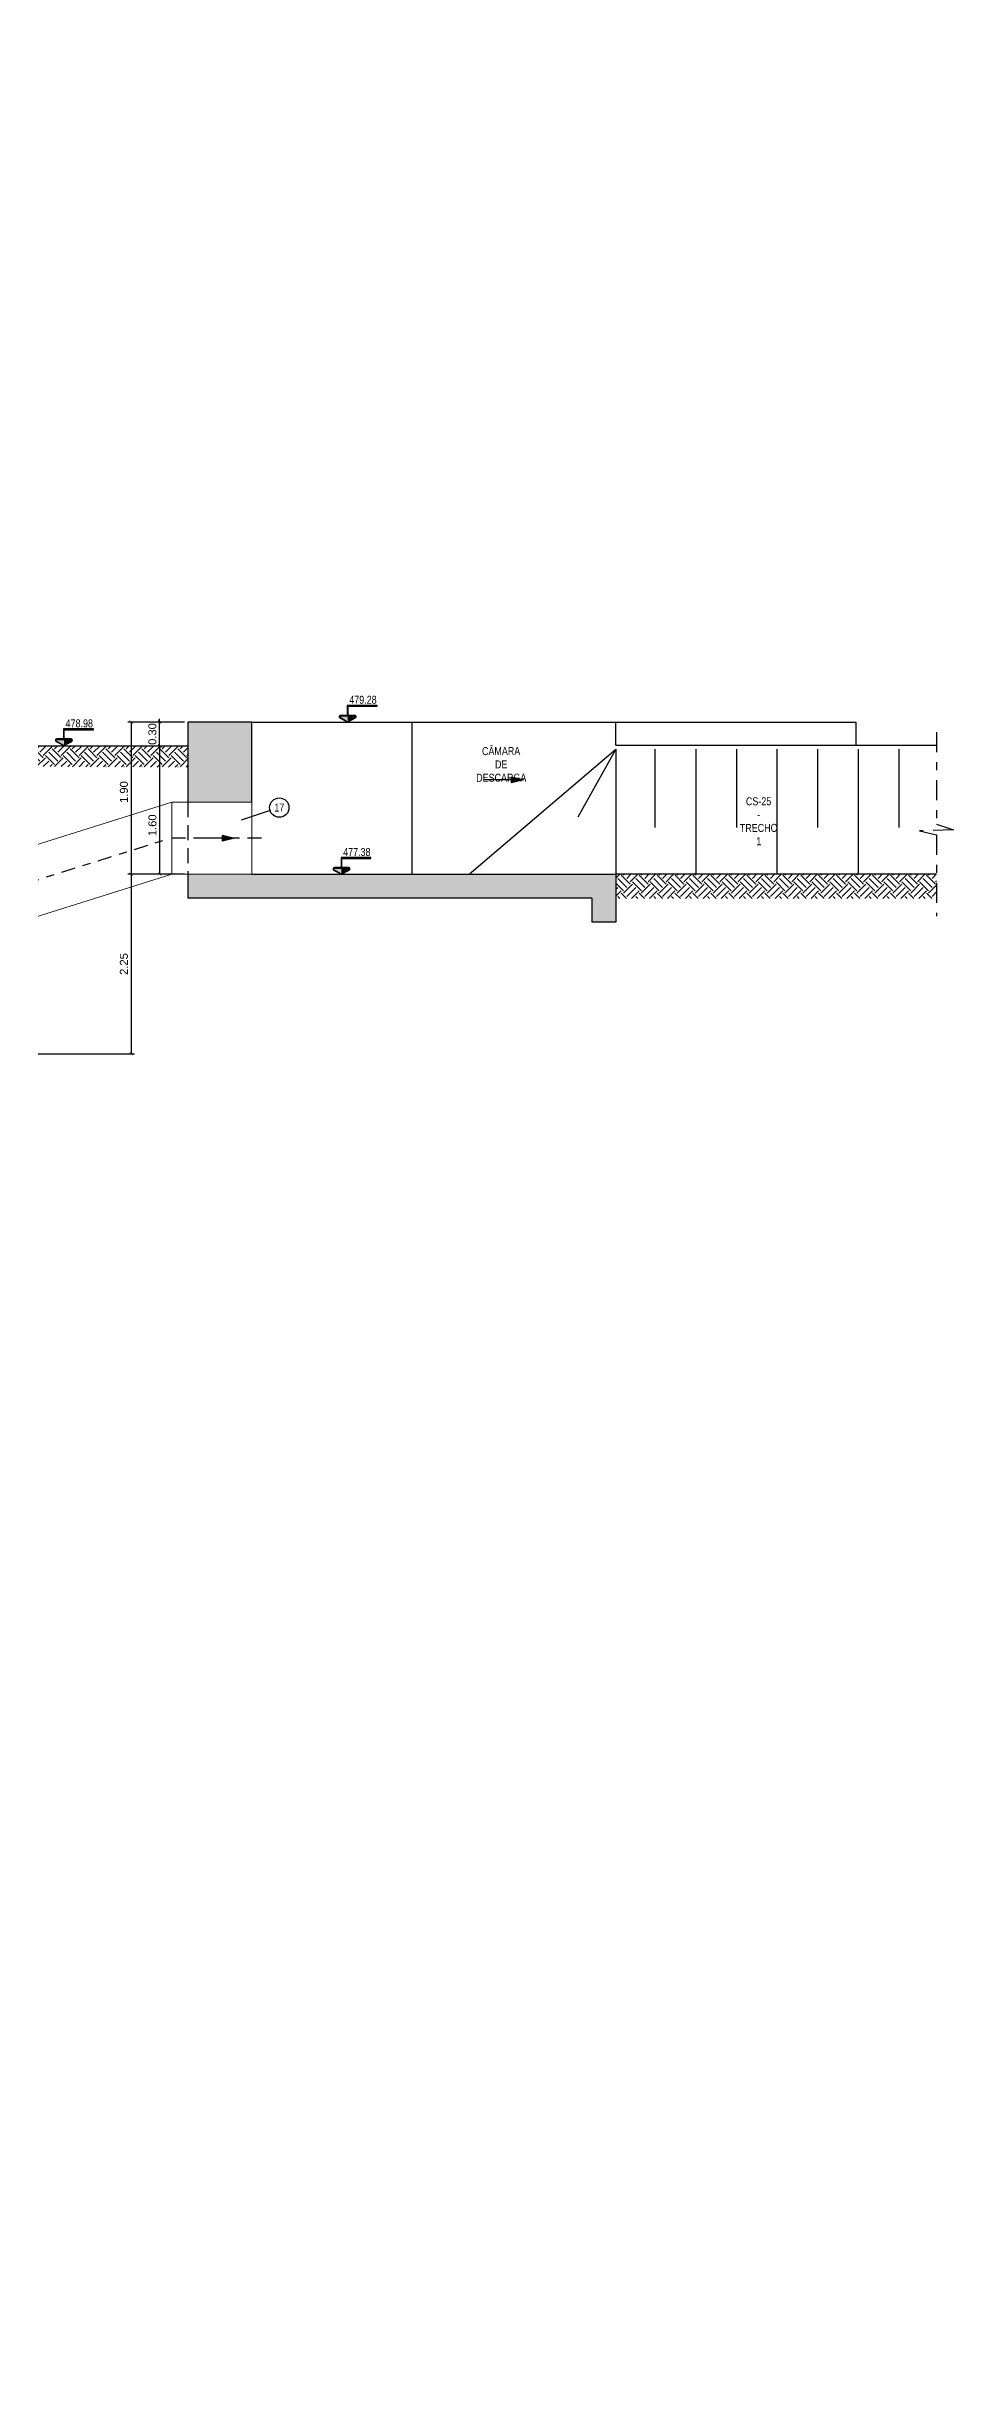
# Model space of a CAD drawing. Header units: feet. Extents: x 0 to 285374, y 0 to 9111566.
# Drawn here: x 285115.55 to 285126.89, y 9111332.77 to 9111361.8 of the extents above; entities that cross this region are included whole.
import ezdxf
from ezdxf import colors
from ezdxf.entities.mleader import LeaderData, LeaderLine
from ezdxf.enums import TextEntityAlignment as Align
from ezdxf.math import Vec2, Vec3

# ---------------------------------------------------------------- set-up
doc = ezdxf.new("R2010")
doc.units = ezdxf.units.FT
doc.header["$MEASUREMENT"] = 0
doc.linetypes.add('DASHDOT', pattern=[1, 0.5, -0.25, 0, -0.25])
doc.linetypes.add('HIDDEN', pattern=[0.375, 0.25, -0.125])
doc.layers.get('0').update_dxf_attribs({"linetype": 'CONTINUOUS'})
doc.layers.get('DEFPOINTS').update_dxf_attribs({"linetype": 'CONTINUOUS'})
for name, color, linetype in [('01', 1, 'CONTINUOUS'), ('02', 7, 'CONTINUOUS'), ('04', 4, 'CONTINUOUS'), ('06', 6, 'CONTINUOUS'), ('A-NIVEIS', 1, 'CONTINUOUS'), ('A-TEXTO', 2, 'CONTINUOUS'), ('ARQ_SENTIDO', 1, 'CONTINUOUS'), ('EIXO', 1, 'DASHDOT'), ('H-SA-CONTORNO', 2, 'CONTINUOUS'), ('H-SA-DIM', 1, 'CONTINUOUS'), ('H-SA-EIXOS', 1, 'DASHDOT'), ('H-SA-HTC CONCRETO', 253, 'CONTINUOUS'), ('H-SA-TEXTO', 2, 'CONTINUOUS'), ('INDIC', 2, 'CONTINUOUS')]:
    doc.layers.add(name, color=color, linetype=linetype)
doc.layers.add('P-PIPE', color=3, linetype='CONTINUOUS', lineweight=18)
doc.styles.add('EGC_Arial_2.0mm', font='arial.ttf', dxfattribs={"width": 0.8, "height": 2})
doc.styles.get("Standard").update_dxf_attribs({"font": 'arial.ttf'})
doc.dimstyles.new('Copy of EGC_2.0mm', dxfattribs={"dimtxt": 0.1, "dimasz": 0.04, "dimexe": 0.04, "dimexo": 0.04, "dimgap": 0.04, "dimtad": 1, "dimzin": 1, "dimdsep": 46, "dimtxsty": 'Standard', "dimblk": 'ARCHTICK', "dimcen": 0, "dimclrd": 1, "dimclre": 1, "dimclrt": 2, "dimazin": 0, "dimtfac": 1, "dimtix": 1, "dimtmove": 1, "dimatfit": 3, "dimldrblk": 'NONE', "dimfxl": 0.002, "dimtolj": 1, "dimtzin": 0, "dimlwd": -1, "dimarcsym": 0})

# ---------------------------------------------------------------- blocks, each defined once
blk = doc.blocks.new('_ArchTick')
at = {"color": 0, "linetype": 'ByBlock', "const_width": 0.15}
blk.add_lwpolyline([(-0.5, -0.5), (0.5, 0.5)], dxfattribs=at)
blk = doc.blocks.new('*D1215')
at = {"layer": 'DEFPOINTS', "color": 0, "transparency": 16777216}
for p in [(285117.316, 9111351.455, -1.103), (285110.668, 9111349.212), (285116.609, 9111349.212)]:
    blk.add_point(p, dxfattribs=at)
at = {"layer": 'H-SA-DIM', "color": 1, "lineweight": -2, "transparency": 16777216}
for p, q in [((285117.276, 9111351.455), (285116.569, 9111351.455)), ((285110.708, 9111349.212), (285116.649, 9111349.212))]:
    blk.add_line(p, q, dxfattribs=at)
at = {"layer": 'H-SA-DIM', "color": 1, "transparency": 16777216}
blk.add_line((285116.609, 9111351.455), (285116.609, 9111349.212), dxfattribs=at)
at = {"layer": 'H-SA-DIM', "color": 1, "transparency": 16777216, "xscale": 0.04, "yscale": 0.04, "zscale": 0.04}
for p, rotation in [((285116.609, 9111351.455), 90), ((285116.609, 9111349.212), 270)]:
    blk.add_blockref('_ArchTick', p, dxfattribs=dict(at, rotation=rotation))
at = {"layer": 'H-SA-DIM', "color": 2, "transparency": 16777216, "insert": (285116.518, 9111350.334), "char_height": 0.1, "attachment_point": 5, "rotation": 90}
blk.add_mtext('\\A1;2.25', dxfattribs=at)
blk = doc.blocks.new('_None')
blk = doc.blocks.new('*U1202')
at = {"true_color": 0xffffff}
h = blk.add_hatch(color=7, dxfattribs=at)
h.dxf.hatch_style = 1
edge = h.paths.add_edge_path()
edge.add_line((-0.1, 1.66), (-1.77, 1.66))
edge.add_arc((-1.77, 1.31), 0.35, 90, 240)
edge.add_line((-1.95, 1.01), (0, 0))
edge.add_line((0, 0), (1.95, 1.01))
edge.add_arc((1.77, 1.31), 0.35, 300, 450)
edge.add_line((1.77, 1.66), (0.1, 1.66))
edge.add_line((0.1, 1.66), (0.1, 3.96))
edge.add_line((0.1, 3.96), (7.36, 3.96))
edge.add_line((7.36, 3.96), (7.36, 4.16))
edge.add_line((7.36, 4.16), (-0.1, 4.16))
edge.add_line((-0.1, 4.16), (-0.1, 1.66))
at = {"color": 7, "true_color": 0xffffff}
blk.add_lwpolyline([(-0.1, 1.66), (-1.77, 1.66, 0.767327), (-1.95, 1.01), (0, 0), (1.95, 1.01, 0.767327), (1.77, 1.66), (0.1, 1.66), (0.1, 3.96), (7.36, 3.96), (7.36, 4.16), (-0.1, 4.16)], format="xyb", close=True, dxfattribs=at)
blk.add_lwpolyline([(0, 0), (-1.9, 1.1, -0.767327), (-1.77, 1.56), (1.77, 1.56, -0.767327), (1.9, 1.1)], format="xyb", close=True)
blk.add_lwpolyline([(0, 1.56), (0, 4.06), (7.36, 4.06)])
for points in [[(0, 1.56), (0, 0), (0.93, 1.56), (1.06, 0.61)], [(0.93, 1.56), (1.06, 0.61), (1.86, 1.55), (1.9, 1.1)], [(1.86, 1.55), (1.9, 1.1), (1.99, 1.44), (2, 1.2)]]:
    blk.add_solid(points)
at = {"layer": 'A-TEXTO', "style": 'EGC_Arial_2.0mm', "width": 0.8}
blk.add_attdef('COTA', text='', height=2, dxfattribs=at).set_placement((7.26, 4.56), align=Align.RIGHT)
blk = doc.blocks.new('EGC-SETA SENTIDO DA TUBULAÇÃO')
h = blk.add_hatch(color=256)
h.dxf.hatch_style = 1
h.paths.add_polyline_path([(-3, 0.75), (0, 0), (-3, -0.75)])
blk.add_line((0, 0), (-9.84, 0))
blk.add_lwpolyline([(-3, 0.75), (0, 0), (-3, -0.75), (-3, 0.75)])
blk = doc.blocks.new('*D1273')
at = {"layer": 'DEFPOINTS', "color": 0, "transparency": 16777216}
for p in [(285116.966, 9111353.058), (285117.317, 9111353.058), (285117.317, 9111351.455)]:
    blk.add_point(p, dxfattribs=at)
at = {"layer": 'H-SA-DIM', "color": 1, "lineweight": -2, "transparency": 16777216}
for p, q in [((285117.277, 9111353.058), (285116.926, 9111353.058)), ((285117.277, 9111351.455), (285116.926, 9111351.455))]:
    blk.add_line(p, q, dxfattribs=at)
at = {"layer": 'H-SA-DIM', "color": 1, "transparency": 16777216}
blk.add_line((285116.966, 9111351.455), (285116.966, 9111353.058), dxfattribs=at)
at = {"layer": 'H-SA-DIM', "color": 1, "transparency": 16777216, "xscale": 0.04, "yscale": 0.04, "zscale": 0.04}
for p, rotation in [((285116.966, 9111353.058), 90), ((285116.966, 9111351.455), 270)]:
    blk.add_blockref('_ArchTick', p, dxfattribs=dict(at, rotation=rotation))
at = {"layer": 'H-SA-DIM', "color": 2, "transparency": 16777216, "insert": (285116.875, 9111352.068), "char_height": 0.1, "attachment_point": 5, "rotation": 90}
blk.add_mtext('\\A1;1.60', dxfattribs=at)
blk = doc.blocks.new('*D1274')
at = {"layer": 'DEFPOINTS', "color": 0, "transparency": 16777216}
for p in [(285116.965, 9111353.359), (285117.317, 9111353.359), (285117.317, 9111353.058)]:
    blk.add_point(p, dxfattribs=at)
at = {"layer": 'H-SA-DIM', "color": 1, "lineweight": -2, "transparency": 16777216}
for p, q in [((285117.277, 9111353.359), (285116.925, 9111353.359)), ((285117.277, 9111353.058), (285116.925, 9111353.058))]:
    blk.add_line(p, q, dxfattribs=at)
at = {"layer": 'H-SA-DIM', "color": 1, "transparency": 16777216}
for p, q in [((285116.965, 9111353.359), (285116.965, 9111353.399)), ((285116.965, 9111353.058), (285116.965, 9111353.359)), ((285116.965, 9111353.058), (285116.965, 9111353.018))]:
    blk.add_line(p, q, dxfattribs=at)
at = {"layer": 'H-SA-DIM', "color": 1, "transparency": 16777216, "xscale": 0.04, "yscale": 0.04, "zscale": 0.04}
for p, rotation in [((285116.965, 9111353.359), 270), ((285116.965, 9111353.058), 90)]:
    blk.add_blockref('_ArchTick', p, dxfattribs=dict(at, rotation=rotation))
at = {"layer": 'H-SA-DIM', "color": 2, "transparency": 16777216, "insert": (285116.874, 9111353.209), "char_height": 0.1, "attachment_point": 5, "rotation": 90}
blk.add_mtext('\\A1;0.30', dxfattribs=at)
blk = doc.blocks.new('*D1275')
at = {"layer": 'DEFPOINTS', "color": 0, "transparency": 16777216}
for p in [(285117.317, 9111353.359), (285116.609, 9111351.455), (285117.317, 9111351.455)]:
    blk.add_point(p, dxfattribs=at)
at = {"layer": 'H-SA-DIM', "color": 1, "lineweight": -2, "transparency": 16777216}
for p, q in [((285117.277, 9111353.359), (285116.569, 9111353.359)), ((285117.277, 9111351.455), (285116.569, 9111351.455))]:
    blk.add_line(p, q, dxfattribs=at)
at = {"layer": 'H-SA-DIM', "color": 1, "transparency": 16777216}
blk.add_line((285116.609, 9111353.359), (285116.609, 9111351.455), dxfattribs=at)
at = {"layer": 'H-SA-DIM', "color": 1, "transparency": 16777216, "xscale": 0.04, "yscale": 0.04, "zscale": 0.04}
for p, rotation in [((285116.609, 9111353.359), 90), ((285116.609, 9111351.455), 270)]:
    blk.add_blockref('_ArchTick', p, dxfattribs=dict(at, rotation=rotation))
at = {"layer": 'H-SA-DIM', "color": 2, "transparency": 16777216, "insert": (285116.518, 9111352.483), "char_height": 0.1, "attachment_point": 5, "rotation": 90}
blk.add_mtext('\\A1;1.90', dxfattribs=at)

msp = doc.modelspace()

# ---------------------------------------------------------------- hatches: boundary and pattern name
h = msp.add_hatch()
h.set_pattern_fill('EARTH', color=251, scale=0.025, angle=45, style=0)
h.set_pattern_definition([(45, (285162.20506, 9111332.06059), (2e-17, 0.2245064), [0.15875, -0.15875]), (45, (285162.16296, 9111332.10269), (2e-17, 0.2245064), [0.15875, -0.15875]), (45, (285162.12087, 9111332.14478), (2e-17, 0.2245064), [0.15875, -0.15875]), (135, (285162.12087, 9111332.17284), (-0.2245064, 2e-17), [0.15875, -0.15875]), (135, (285162.16296, 9111332.21494), (-0.2245064, 2e-17), [0.15875, -0.15875]), (135, (285162.20506, 9111332.25703), (-0.2245064, 2e-17), [0.15875, -0.15875])])
h.paths.add_polyline_path([(285110.968, 9111351.762), (285110.968, 9111351.459), (285112.668, 9111351.459), (285115.273, 9111352.803), (285117.318, 9111352.794), (285117.315, 9111353.058), (285115.198, 9111353.058), (285112.598, 9111351.762)])

# ---------------------------------------------------------------- linework, layer by layer
at = {"layer": '01'}
msp.add_line((285126.208, 9111353.02, 477.095), (285126.208, 9111352.04, 477.095), dxfattribs=at)
at = {"layer": '06'}
msp.add_line((285117.317, 9111353.058), (285115.198, 9111353.058), dxfattribs=at)
at = {"layer": 'EIXO', "ltscale": 0.35}
msp.add_line((285118.239, 9111351.905, 477.095), (285117.091, 9111351.905, 477.095), dxfattribs=at)
at = {"layer": 'H-SA-EIXOS', "ltscale": 0.5}
for p, q in [((285126.677, 9111353.23, 477.095), (285126.677, 9111352.082, 477.095)), ((285126.887, 9111352.012, 477.095), (285126.464, 9111351.998, 477.095)), ((285126.467, 9111351.998, 477.095), (285126.677, 9111351.947, 477.095)), ((285126.677, 9111352.082, 477.095), (285126.891, 9111352.012, 477.095)), ((285126.677, 9111351.947, 477.095), (285126.677, 9111350.932, 477.095))]:
    msp.add_line(p, q, dxfattribs=at)

# ---------------------------------------------------------------- block references
at = {"layer": 'A-NIVEIS', "xscale": 0.05, "yscale": 0.05, "zscale": 0.05}
msp.add_blockref('*U1202', (285115.768, 9111353.064, 477.095), dxfattribs=at).add_auto_attribs({'COTA': '478.98'})

# ---------------------------------------------------------------- dimensions: what is measured, and where the dimension line sits
at = {"layer": 'H-SA-DIM'}
dim = msp.add_linear_dim(base=(285116.609, 9111349.212, 478.198), p1=(285117.316, 9111351.455, 477.095), p2=(285110.668, 9111349.212, 478.198), angle=90, text='2.25', dimstyle='Copy of EGC_2.0mm', dxfattribs=at)
dim.commit()
dim.dimension.update_dxf_attribs({"geometry": '*D1215', "text_midpoint": (285116.518, 9111350.334, 478.198)})

# ---------------------------------------------------------------- next in the draw order: leaders
at = {"layer": 'H-SA-TEXTO'}
ml = msp.add_multileader_mtext('Standard', dxfattribs=at)
ml.set_content('CS-25 - TRECHO 1', color=2, style='EGC_Arial_2.0mm')
ml.set_leader_properties(color=1, linetype='ByLayer', lineweight=-1)
ml.set_arrow_properties(name='NONE')
ml.build(insert=Vec2(0, 0))
ml.multileader.update_dxf_attribs({"text_left_attachment_type": 2, "text_right_attachment_type": 2, "dogleg_length": 1.982, "arrow_head_size": 0.075, "scale": 0.05})
ctx = ml.context
ctx.base_point, ctx.scale, ctx.char_height, ctx.arrow_head_size, ctx.landing_gap_size, ctx.plane_origin, ctx.plane_x_axis, ctx.plane_y_axis = Vec3(285124.816, 9111388.014), 0.05, 0.1, 0.075, 0.05, Vec3(284750.549, 9111449.763), Vec3(0.999987, -0.005007), Vec3(0.005007, 0.999987)
ctx.left_attachment, ctx.right_attachment, ctx.text_align_type = 2, 2, 1
notes = []
notes.append((ctx, [(0, (0, 0, 0), (0, 0), (1, 0), 1, [])]))
ctx.mtext.insert, ctx.mtext.text_direction, ctx.mtext.rotation, ctx.mtext.width, ctx.mtext.defined_height, ctx.mtext.alignment, ctx.mtext.flow_direction = Vec3(285125.344, 9111388.063), Vec3(0.999987, -0.005007), 6.278178, 1.45791, 1.047, 2, 5
ctx.mtext.has_bg_fill, ctx.mtext.bg_color, ctx.mtext.bg_scale_factor, ctx.mtext.bg_transparency, ctx.mtext.use_window_bg_color = 1, -1073741824, 1, 0, 1
for ctx, leaders in notes:
    for number, flags, end, landing, length, lines in leaders:
        leader = LeaderData()
        leader.index, (leader.has_last_leader_line, leader.has_dogleg_vector, leader.attachment_direction) = number, flags
        leader.last_leader_point, leader.dogleg_vector, leader.dogleg_length = Vec3(end), Vec3(landing), length
        for number, points, colour, breaks in lines:
            line = LeaderLine()
            line.index, line.vertices, line.color, line.breaks = number, Vec3.list(points), colors.encode_raw_color(colour), breaks
            leader.lines.append(line)
        ctx.leaders.append(leader)

# ---------------------------------------------------------------- next in the draw order: hatches: boundary and pattern name
h = msp.add_hatch()
h.set_pattern_fill('EARTH', color=251, scale=0.025, angle=45, style=0)
h.set_pattern_definition([(45, (285203.44453, 9111337.44189), (2e-17, 0.2245064), [0.15875, -0.15875]), (45, (285203.40244, 9111337.48399), (2e-17, 0.2245064), [0.15875, -0.15875]), (45, (285203.36034, 9111337.52608), (2e-17, 0.2245064), [0.15875, -0.15875]), (135, (285203.36034, 9111337.55414), (-0.2245064, 2e-17), [0.15875, -0.15875]), (135, (285203.40244, 9111337.59624), (-0.2245064, 2e-17), [0.15875, -0.15875]), (135, (285203.44453, 9111337.63833), (-0.2245064, 2e-17), [0.15875, -0.15875])])
h.paths.add_polyline_path([(285122.669, 9111351.456), (285122.669, 9111351.154), (285126.677, 9111351.154), (285126.677, 9111351.456)])

# ---------------------------------------------------------------- next in the draw order: linework, layer by layer
at = {"color": 1}
for p, q in [((285122.669, 9111353.02, 477.095), (285122.194, 9111352.171, 477.095)), ((285122.669, 9111353.07, 477.095), (285126.677, 9111353.07, 477.095)), ((285122.669, 9111353.02, 477.095), (285122.669, 9111351.456, 477.095)), ((285123.158, 9111353.02, 477.095), (285123.158, 9111352.04, 477.095))]:
    msp.add_line(p, q, dxfattribs=at)
at = {"layer": '01', "color": 2}
for p, q in [((285122.669, 9111353.07, 477.095), (285122.669, 9111353.359, 477.095)), ((285125.669, 9111353.359, 477.095), (285125.669, 9111353.07, 477.095))]:
    msp.add_line(p, q, dxfattribs=at)
at = {"layer": '01'}
for p, q in [((285123.667, 9111353.02, 477.095), (285123.667, 9111351.456, 477.095)), ((285124.175, 9111353.02, 477.095), (285124.175, 9111352.04, 477.095)), ((285124.683, 9111353.02, 477.095), (285124.683, 9111351.456, 477.095)), ((285125.191, 9111353.02, 477.095), (285125.191, 9111352.04, 477.095)), ((285125.7, 9111353.02, 477.095), (285125.7, 9111351.456, 477.095))]:
    msp.add_line(p, q, dxfattribs=at)
at = {"layer": '02', "color": 5}
for p, q in [((285122.669, 9111351.456, 477.095), (285122.669, 9111350.856, 477.095)), ((285122.369, 9111351.156, 477.095), (285122.369, 9111350.856, 477.095)), ((285122.669, 9111350.856, 477.095), (285122.369, 9111350.856, 477.095))]:
    msp.add_line(p, q, dxfattribs=at)
at = {"layer": '04'}
msp.add_line((285126.677, 9111351.456, 477.095), (285122.669, 9111351.456, 477.095), dxfattribs=at)

# ---------------------------------------------------------------- next in the draw order: leaders
at = {"layer": 'H-SA-TEXTO'}
ml = msp.add_multileader_mtext('Standard', dxfattribs=at)
ml.set_content('CÂMARA DE DESCARGA', color=2, style='EGC_Arial_2.0mm')
ml.set_leader_properties(color=1, linetype='ByLayer', lineweight=-1)
ml.set_arrow_properties(name='NONE')
ml.build(insert=Vec2(0, 0))
ml.multileader.update_dxf_attribs({"text_left_attachment_type": 2, "text_right_attachment_type": 2, "dogleg_length": 1.982, "arrow_head_size": 0.075, "scale": 0.05})
ctx = ml.context
ctx.base_point, ctx.scale, ctx.char_height, ctx.arrow_head_size, ctx.landing_gap_size, ctx.plane_origin, ctx.plane_x_axis, ctx.plane_y_axis = Vec3(285120.534, 9111388.137, 239.099), 0.05, 0.1, 0.075, 0.05, Vec3(285499.713, 9111458.075, 239.099), Vec3(0.999987, 0.005007), Vec3(-0.005007, 0.999987)
ctx.left_attachment, ctx.right_attachment, ctx.text_align_type = 2, 2, 1
notes = []
notes.append((ctx, [(0, (0, 0, 0), (0, 0), (1, 0), 1, [])]))
ctx.mtext.insert, ctx.mtext.text_direction, ctx.mtext.rotation, ctx.mtext.width, ctx.mtext.defined_height, ctx.mtext.alignment, ctx.mtext.flow_direction = Vec3(285121.242, 9111388.204, 239.099), Vec3(0.999987, 0.005007), 0.005007, 1.32283, 0.256, 2, 5
ctx.mtext.has_bg_fill, ctx.mtext.bg_color, ctx.mtext.bg_scale_factor, ctx.mtext.bg_transparency, ctx.mtext.use_window_bg_color = 1, -1073741824, 1, 0, 1
for ctx, leaders in notes:
    for number, flags, end, landing, length, lines in leaders:
        leader = LeaderData()
        leader.index, (leader.has_last_leader_line, leader.has_dogleg_vector, leader.attachment_direction) = number, flags
        leader.last_leader_point, leader.dogleg_vector, leader.dogleg_length = Vec3(end), Vec3(landing), length
        for number, points, colour, breaks in lines:
            line = LeaderLine()
            line.index, line.vertices, line.color, line.breaks = number, Vec3.list(points), colors.encode_raw_color(colour), breaks
            leader.lines.append(line)
        ctx.leaders.append(leader)

# ---------------------------------------------------------------- next in the draw order: hatches: boundary and pattern name
at = {"layer": 'H-SA-HTC CONCRETO'}
h = msp.add_hatch(color=256, dxfattribs=at)
h.dxf.hatch_style = 1
h.paths.add_polyline_path([(285118.117, 9111353.359), (285117.317, 9111353.359), (285117.317, 9111352.355), (285118.117, 9111352.355)])
h.paths.add_polyline_path([(285122.669, 9111351.456), (285118.117, 9111351.456), (285117.317, 9111351.455), (285117.317, 9111351.455), (285117.317, 9111351.156), (285122.369, 9111351.156), (285122.369, 9111350.856), (285122.669, 9111350.856)])

# ---------------------------------------------------------------- next in the draw order: linework, layer by layer
at = {"color": 1}
msp.add_line((285120.836, 9111351.456, 477.095), (285122.669, 9111353.02, 477.095), dxfattribs=at)
at = {"layer": '01', "color": 2}
msp.add_line((285118.117, 9111353.359, 477.095), (285125.669, 9111353.359, 477.095), dxfattribs=at)
at = {"layer": '02', "color": 5, "ltscale": 2}
for p, q in [((285117.317, 9111353.359, 477.095), (285117.317, 9111352.355, 477.095)), ((285117.317, 9111351.455, 477.095), (285117.317, 9111351.156, 477.095))]:
    msp.add_line(p, q, dxfattribs=at)
at = {"layer": '02', "color": 5}
for p, q in [((285118.117, 9111353.359, 477.095), (285117.317, 9111353.359, 477.095)), ((285118.117, 9111352.355, 477.095), (285118.117, 9111353.359, 477.095)), ((285118.117, 9111351.456, 477.095), (285122.669, 9111351.456, 477.095)), ((285122.369, 9111351.156, 477.095), (285117.317, 9111351.156, 477.095))]:
    msp.add_line(p, q, dxfattribs=at)
at = {"layer": 'H-SA-CONTORNO', "color": 1, "linetype": 'HIDDEN', "ltscale": 0.75}
msp.add_line((285117.317, 9111352.355, 477.095), (285117.317, 9111351.455, 477.095), dxfattribs=at)
at = {"layer": 'P-PIPE'}
for p, q in [((285118.117, 9111352.355, 477.095), (285117.117, 9111352.355, 477.114)), ((285118.117, 9111351.455, 477.095), (285118.117, 9111352.355, 477.095)), ((285117.117, 9111351.455, 477.095), (285118.119, 9111351.456, 477.095))]:
    msp.add_line(p, q, dxfattribs=at)

# ---------------------------------------------------------------- next in the draw order: block references
at = {"layer": 'A-NIVEIS', "xscale": 0.05, "yscale": 0.05, "zscale": 0.05}
for p, values in [((285119.315, 9111353.359, 477.095), {'COTA': '479.28'}), ((285119.238, 9111351.456, 477.095), {'COTA': '477.38'})]:
    msp.add_blockref('*U1202', p, dxfattribs=at).add_auto_attribs(values)
at = {"layer": 'ARQ_SENTIDO', "xscale": 0.05, "yscale": 0.05, "zscale": -0.05}
msp.add_blockref('EGC-SETA SENTIDO DA TUBULAÇÃO', (285117.902, 9111351.905, 477.095), dxfattribs=at)

# ---------------------------------------------------------------- next in the draw order: leaders
at = {"layer": 'H-SA-TEXTO'}
ml = msp.add_multileader_mtext('Standard', dxfattribs=at)
ml.set_content('CÂMARA DE DESCARGA', color=2, style='EGC_Arial_2.0mm')
ml.set_leader_properties(color=1, linetype='ByLayer', lineweight=-1)
ml.set_arrow_properties(name='NONE')
ml.build(insert=Vec2(0, 0))
ml.multileader.update_dxf_attribs({"text_left_attachment_type": 2, "text_right_attachment_type": 2, "dogleg_length": 1.982, "arrow_head_size": 0.075, "scale": 0.05})
ctx = ml.context
ctx.base_point, ctx.scale, ctx.char_height, ctx.arrow_head_size, ctx.landing_gap_size, ctx.plane_origin, ctx.plane_x_axis, ctx.plane_y_axis = Vec3(285120.526, 9111352.979, 477.095), 0.05, 0.1, 0.075, 0.05, Vec3(285502.655, 9111415.58, 477.095), Vec3(0.999987, 0.005007), Vec3(-0.005007, 0.999987)
ctx.left_attachment, ctx.right_attachment, ctx.text_align_type = 2, 2, 1
notes = []
notes.append((ctx, [(0, (0, 0, 0), (0, 0), (1, 0), 1, [])]))
ctx.mtext.insert, ctx.mtext.text_direction, ctx.mtext.rotation, ctx.mtext.width, ctx.mtext.defined_height, ctx.mtext.alignment, ctx.mtext.flow_direction = Vec3(285121.234, 9111353.046, 477.095), Vec3(0.999987, 0.005007), 0.005007, 1.32283, 0.256, 2, 5
ctx.mtext.has_bg_fill, ctx.mtext.bg_color, ctx.mtext.bg_scale_factor, ctx.mtext.bg_transparency, ctx.mtext.use_window_bg_color = 1, -1073741824, 1, 0, 1
for ctx, leaders in notes:
    for number, flags, end, landing, length, lines in leaders:
        leader = LeaderData()
        leader.index, (leader.has_last_leader_line, leader.has_dogleg_vector, leader.attachment_direction) = number, flags
        leader.last_leader_point, leader.dogleg_vector, leader.dogleg_length = Vec3(end), Vec3(landing), length
        for number, points, colour, breaks in lines:
            line = LeaderLine()
            line.index, line.vertices, line.color, line.breaks = number, Vec3.list(points), colors.encode_raw_color(colour), breaks
            leader.lines.append(line)
        ctx.leaders.append(leader)

# ---------------------------------------------------------------- next in the draw order: linework, layer by layer
at = {"layer": 'EIXO', "ltscale": 0.35}
msp.add_line((285111.209, 9111350.062, 478.198), (285117.092, 9111351.905, 477.114), dxfattribs=at)
at = {"layer": 'INDIC', "color": 1, "linetype": 'Continuous'}
msp.add_line((285118.346, 9111352.251, -1.103), (285117.982, 9111352.13, -1.103), dxfattribs=at)
msp.add_circle((285118.461, 9111352.289, -1.103), 0.121, dxfattribs=at)
at = {"layer": 'P-PIPE'}
for p, q in [((285117.117, 9111352.355, 477.114), (285111.236, 9111350.512, 478.198)), ((285117.117, 9111351.455, 477.095), (285117.117, 9111352.355, 477.095)), ((285111.235, 9111349.612, 478.198), (285117.117, 9111351.455, 477.114))]:
    msp.add_line(p, q, dxfattribs=at)

# ---------------------------------------------------------------- next in the draw order: block references
at = {"layer": 'ARQ_SENTIDO', "xscale": 0.05, "yscale": 0.05, "zscale": -0.05}
msp.add_blockref('EGC-SETA SENTIDO DA TUBULAÇÃO', (285121.513, 9111352.636, 477.095), dxfattribs=at)

# ---------------------------------------------------------------- next in the draw order: texts
at = {"layer": 'INDIC', "color": 2, "style": 'EGC_Arial_2.0mm', "width": 0.8}
msp.add_text('17', height=0.1, dxfattribs=at).set_placement((285118.461, 9111352.289, -1.103), align=Align.MIDDLE_CENTER)

# ---------------------------------------------------------------- next in the draw order: dimensions: what is measured, and where the dimension line sits
at = {"layer": 'H-SA-DIM'}
for base, p1, p2, picture, middle in [((285116.609, 9111351.455, 477.095), (285117.317, 9111353.359, 477.095), (285117.317, 9111351.455, 477.095), '*D1275', (285116.609, 9111352.483, 477.095)), ((285116.966, 9111353.058, 477.095), (285117.317, 9111351.455, 477.095), (285117.317, 9111353.058, 477.095), '*D1273', (285116.966, 9111352.068, 477.095))]:
    dim = msp.add_linear_dim(base=base, p1=p1, p2=p2, angle=90, dimstyle='Copy of EGC_2.0mm', dxfattribs=at)
    dim.commit()
    dim.dimension.update_dxf_attribs({"geometry": picture, "text_midpoint": middle, "dimtype": 160})
dim = msp.add_linear_dim(base=(285116.965, 9111353.359, 477.095), p1=(285117.317, 9111353.058, 477.095), p2=(285117.317, 9111353.359, 477.095), angle=90, dimstyle='Copy of EGC_2.0mm', dxfattribs=at)
dim.commit()
dim.dimension.update_dxf_attribs({"geometry": '*D1274', "text_midpoint": (285116.874, 9111353.209, 477.095)})

# ---------------------------------------------------------------- next in the draw order: leaders
at = {"layer": 'H-SA-TEXTO'}
ml = msp.add_multileader_mtext('Standard', dxfattribs=at)
ml.set_content('CS-25 - TRECHO 1', color=2, style='EGC_Arial_2.0mm')
ml.set_leader_properties(color=1, linetype='ByLayer', lineweight=-1)
ml.set_arrow_properties(name='NONE')
ml.build(insert=Vec2(0, 0))
ml.multileader.update_dxf_attribs({"text_left_attachment_type": 2, "text_right_attachment_type": 2, "dogleg_length": 1.982, "arrow_head_size": 0.075, "scale": 0.05})
ctx = ml.context
ctx.base_point, ctx.scale, ctx.char_height, ctx.arrow_head_size, ctx.landing_gap_size, ctx.plane_origin, ctx.plane_x_axis, ctx.plane_y_axis = Vec3(285123.926, 9111352.364, -1.103), 0.05, 0.1, 0.075, 0.05, Vec3(285502.836, 9111414.552, -1.103), Vec3(0.999987, 0.005007), Vec3(-0.005007, 0.999987)
ctx.left_attachment, ctx.right_attachment, ctx.text_align_type = 2, 2, 1
notes = []
notes.append((ctx, [(0, (0, 0, 0), (0, 0), (1, 0), 1, [])]))
ctx.mtext.insert, ctx.mtext.text_direction, ctx.mtext.rotation, ctx.mtext.width, ctx.mtext.defined_height, ctx.mtext.alignment, ctx.mtext.flow_direction = Vec3(285124.453, 9111352.418, -1.103), Vec3(0.999987, 0.005007), 0.005007, 1.2469, 1.047, 2, 5
ctx.mtext.has_bg_fill, ctx.mtext.bg_color, ctx.mtext.bg_scale_factor, ctx.mtext.bg_transparency, ctx.mtext.use_window_bg_color = 1, -1073741824, 1, 0, 1
for ctx, leaders in notes:
    for number, flags, end, landing, length, lines in leaders:
        leader = LeaderData()
        leader.index, (leader.has_last_leader_line, leader.has_dogleg_vector, leader.attachment_direction) = number, flags
        leader.last_leader_point, leader.dogleg_vector, leader.dogleg_length = Vec3(end), Vec3(landing), length
        for number, points, colour, breaks in lines:
            line = LeaderLine()
            line.index, line.vertices, line.color, line.breaks = number, Vec3.list(points), colors.encode_raw_color(colour), breaks
            leader.lines.append(line)
        ctx.leaders.append(leader)

# ---------------------------------------------------------------- next in the draw order: linework, layer by layer
at = {"layer": '01', "color": 2}
msp.add_line((285120.117, 9111353.359, 477.095), (285120.117, 9111351.456, 477.095), dxfattribs=at)

doc.saveas('drawing.dxf')
